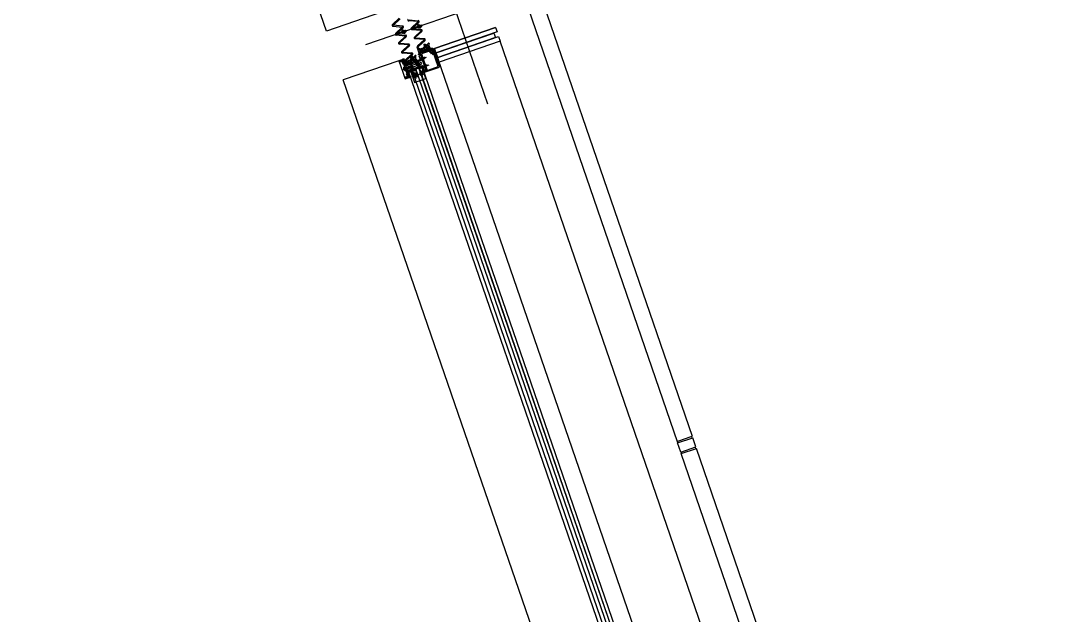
# Model space of a CAD drawing. Extents: x 809434 to 809707, y 818708 to 819364.
# Drawn here: x 809471.164 to 809474.374, y 819251.86 to 819253.708 of the extents above; entities that cross this region are included whole.
import ezdxf

# ---------------------------------------------------------------- set-up
doc = ezdxf.new("R2010")
doc.units = 0
for name, color, linetype in [('Default', 7, 'Continuous'), ('MAJ030__', 7, 'Continuous'), ('MAJ035__', 7, 'Continuous'), ('MAJ630__', 7, 'Continuous'), ('MAJ640__', 7, 'Continuous'), ('MAJ640__1', 7, 'Continuous'), ('MMH292_C', 7, 'Continuous'), ('MMH2941_', 7, 'Continuous'), ('MMH294_S', 7, 'Continuous')]:
    doc.layers.add(name, color=color, linetype=linetype)

# ---------------------------------------------------------------- blocks, each defined once
blk = doc.blocks.new('A$C53653C59_1')
at = {"layer": 'Default'}
for p, q in [((0.0101, 0.0085), (0.0128, 0.0128)), ((0.0101, 0.0059), (0.0101, 0.0084)), ((0.0128, 0.0011), (0.0102, 0.0058)), ((0.0114, 0.0082), (0.0131, 0.0108)), ((0.0114, 0.0082), (0.0114, 0.0061)), ((0.0131, 0.0031), (0.0114, 0.0061)), ((0.0129, 0.0128), (0.0129, 0.013)), ((0.0129, 0.0128), (0.0143, 0.0128)), ((0.0143, 0.0011), (0.0129, 0.0011)), ((0.0129, 0.0011), (0.0129, 0.001)), ((0.019, 0.0108), (0.0131, 0.0108)), ((0.0131, 0.0031), (0.019, 0.0031)), ((0.0144, 0.0127), (0.0144, 0.0122)), ((0.0144, 0.0017), (0.0144, 0.0012)), ((0.0145, 0.0121), (0.019, 0.0121)), ((0.019, 0.0018), (0.0145, 0.0018)), ((0.0179, 0.0071), (0.0179, 0.0081)), ((0.0179, 0.0058), (0.0179, 0.0067)), ((0.018, 0.0082), (0.019, 0.0082)), ((0.0203, 0.0071), (0.018, 0.007)), ((0.018, 0.0068), (0.0203, 0.0069)), ((0.019, 0.0057), (0.018, 0.0057)), ((0.0191, 0.0122), (0.0191, 0.0127)), ((0.0191, 0.0083), (0.0191, 0.0107)), ((0.0191, 0.0032), (0.0191, 0.0056)), ((0.0191, 0.0012), (0.0191, 0.0017)), ((0.0192, 0.0128), (0.0203, 0.0128)), ((0.0203, 0.0011), (0.0192, 0.0011)), ((0.0204, 0.0127), (0.0204, 0.0072)), ((0.0204, 0.0068), (0.0204, 0.0012))]:
    blk.add_line(p, q, dxfattribs=at)
for points in [[(0, 0), (0.001, 0.001), (0.0109, 0.001), (0.0081, 0.0059), (0.0081, 0.0085), (0.011, 0.013), (0.001, 0.013), (0, 0.014)], [(0.019, 0.0131), (0.019, 0.0121), (0.0144, 0.0121), (0.0144, 0.0131)], [(0.0191, 0.0008), (0.0191, 0.0018), (0.0144, 0.0018), (0.0144, 0.0008)]]:
    blk.add_lwpolyline(points, close=True, dxfattribs=at)
for centre, start, end in [((0.0102, 0.0084), 135.0442, 180.0442), ((0.0102, 0.0059), 180.0442, 225.0442), ((0.0129, 0.0127), 90.0442, 135.0442), ((0.0129, 0.0012), 225.0442, 270.0442), ((0.0143, 0.0127), 0.0442, 90.0442), ((0.0143, 0.0012), 270.0442, 0.0442), ((0.0145, 0.0122), 180.0442, 270.0442), ((0.0145, 0.0017), 90.0442, 180.0442), ((0.018, 0.0081), 90.0442, 180.0442), ((0.018, 0.0071), 180.0442, 270.0442), ((0.018, 0.0067), 90.0442, 180.0442), ((0.018, 0.0058), 180.0442, 270.0442), ((0.019, 0.0122), 270.0442, 0.0442), ((0.019, 0.0107), 0.0442, 90.0442), ((0.019, 0.0083), 270.0442, 0.0442), ((0.019, 0.0056), 0.0442, 90.0442), ((0.019, 0.0032), 270.0442, 0.0442), ((0.019, 0.0017), 0.0442, 90.0442), ((0.0192, 0.0127), 90.0442, 180.0442), ((0.0192, 0.0012), 180.0442, 270.0442), ((0.0203, 0.0127), 0.0442, 90.0442), ((0.0203, 0.0072), 270.0442, 0.0442), ((0.0203, 0.0068), 0.0442, 90.0442), ((0.0203, 0.0012), 270.0442, 0.0442)]:
    blk.add_arc(centre, 0.0001, start, end, dxfattribs=at)
blk = doc.blocks.new('M06MR19')
at = {"layer": 'Default'}
for p, q in [((-0.0092, 0), (0.024, 0)), ((0, 0.0025), (0.019, 0.0025)), ((0.0185, -0.003), (0.0185, 0.003)), ((0, -0.0025), (0.019, -0.0025))]:
    blk.add_line(p, q, dxfattribs=at)
for points in [[(-0.0042, 0.0008), (-0.0022, 0.0008), (-0.0022, -0.0007), (-0.0042, -0.0007)], [(-0.002, 0.006), (0, 0.006), (0, -0.006), (-0.002, -0.006)], [(0, -0.003), (0.0185, -0.003), (0.019, -0.0025), (0.019, 0.0025), (0.0185, 0.003), (0, 0.003)]]:
    blk.add_lwpolyline(points, dxfattribs=at)
for centre, radius, start, end in [((0.0078, 0), 0.012, 152.9643, 207.0357), ((-0.002, 0.005), 0.001, 90, 152.9643), ((-0.002, -0.005), 0.001, 207.0357, 270)]:
    blk.add_arc(centre, radius, start, end, dxfattribs=at)
blk = doc.blocks.new('N10TC16')
at = {"layer": 'Default'}
for p, q in [((-0.005, 0), (0.021, 0)), ((0.0035, 0.0025), (0.0043, -0.0025)), ((0.0055, 0.0025), (0.0063, -0.0025)), ((0.0075, 0.0025), (0.0083, -0.0025)), ((0.0095, 0.0025), (0.0103, -0.0025)), ((0.0115, 0.0025), (0.0123, -0.0025)), ((0.0135, 0.0025), (0.0143, -0.0025))]:
    blk.add_line(p, q, dxfattribs=at)
blk.add_lwpolyline([(0.003, 0.0017), (0, 0.0049), (0, -0.0049), (0.003, -0.0017)], close=True, dxfattribs=at)
for points in [[(0, 0.0008), (0.0014, 0.0008), (0.0014, -0.0008), (0, -0.0008)], [(0.003, -0.0017), (0.0138, -0.0017), (0.016, 0), (0.0138, 0.0017), (0.003, 0.0017)]]:
    blk.add_lwpolyline(points, dxfattribs=at)
blk = doc.blocks.new('M06MC_P')
at = {"layer": 'Default'}
for p, q in [((-0.011, 0), (0.011, 0)), ((0, -0.011), (0, 0.011))]:
    blk.add_line(p, q, dxfattribs=at)
for points in [[(-0.00375, 0.00025), (-0.00375, -0.00025)], [(-0.00125, 0.00075), (-0.00325, 0.00075)], [(-0.00075, 0.00325), (-0.00075, 0.00125)], [(0.00025, 0.00375), (-0.00025, 0.00375)], [(0.00075, 0.00125), (0.00075, 0.00325)], [(0.00325, 0.00075), (0.00125, 0.00075)], [(0.00375, -0.00025), (0.00375, 0.00025)], [(-0.00325, -0.00075), (-0.00125, -0.00075)], [(-0.00075, -0.00125), (-0.00075, -0.00325)], [(-0.00025, -0.00375), (0.00025, -0.00375)], [(0.00075, -0.00325), (0.00075, -0.00125)], [(0.00125, -0.00075), (0.00325, -0.00075)]]:
    blk.add_lwpolyline(points, dxfattribs=at)
blk.add_circle((0, 0), 0.006, dxfattribs=at)
for centre, start, end in [((-0.00325, 0.00025), 90, 180), ((-0.00125, 0.00125), 270, 0), ((-0.00025, 0.00325), 90, 180), ((0.00025, 0.00325), 0, 90), ((0.00125, 0.00125), 180, 270), ((0.00325, 0.00025), 360, 90), ((-0.00325, -0.00025), 180, 270), ((-0.00125, -0.00125), 0, 90), ((-0.00025, -0.00325), 180, 270), ((0.00025, -0.00325), 270, 0), ((0.00125, -0.00125), 90, 180), ((0.00325, -0.00025), 270, 0)]:
    blk.add_arc(centre, 0.0005, start, end, dxfattribs=at)
blk = doc.blocks.new('M06MC16')
at = {"layer": 'Default'}
for p, q in [((-0.005, 0), (0.021, 0)), ((0.003, 0.0025), (0.016, 0.0025)), ((0.0155, -0.003), (0.0155, 0.003)), ((0.003, -0.0025), (0.016, -0.0025))]:
    blk.add_line(p, q, dxfattribs=at)
blk.add_lwpolyline([(0, -0.006), (0.003, -0.003), (0.003, 0.003), (0, 0.006)], close=True, dxfattribs=at)
for points in [[(0, 0.00075), (0.002, 0.00075), (0.002, -0.00075), (0, -0.00075)], [(0.003, -0.003), (0.0155, -0.003), (0.016, -0.0025), (0.016, 0.0025), (0.0155, 0.003), (0.003, 0.003)]]:
    blk.add_lwpolyline(points, dxfattribs=at)
blk = doc.blocks.new('N12TH32')
at = {"layer": 'Default'}
for p, q in [((-0.0089, 0), (0.037, 0)), ((0, 0.0028), (0.001, -0.0028)), ((0.0021, 0.0028), (0.0031, -0.0028)), ((0.0042, 0.0028), (0.0052, -0.0028)), ((0.0063, 0.0028), (0.0073, -0.0028)), ((0.0084, 0.0028), (0.0094, -0.0028)), ((0.0105, 0.0028), (0.0115, -0.0028)), ((0.0126, 0.0028), (0.0136, -0.0028)), ((0.0147, 0.0028), (0.0157, -0.0028)), ((0.0168, 0.0028), (0.0178, -0.0028)), ((0.0189, 0.0028), (0.0199, -0.0028)), ((0.021, 0.0028), (0.022, -0.0028)), ((0.0231, 0.0028), (0.0241, -0.0028)), ((0.0252, 0.0028), (0.0262, -0.0028)), ((0.0273, 0.0028), (0.0283, -0.0028)), ((0.0294, 0.0028), (0.0303, -0.0023))]:
    blk.add_line(p, q, dxfattribs=at)
blk.add_lwpolyline([(-0.0039, 0.0034), (-0.0034, 0.004), (0, 0.004), (0, -0.004), (-0.0034, -0.004), (-0.0039, -0.0034)], close=True, dxfattribs=at)
for points in [[(-0.0034, 0), (0, 0), (-0.0034, 0)], [(0, -0.002), (0.0293, -0.002), (0.032, 0), (0.0293, 0.0021), (0, 0.0021)]]:
    blk.add_lwpolyline(points, dxfattribs=at)
for centre in [(-0.0002, 0.002), (-0.0002, -0.002)]:
    blk.add_arc(centre, 0.00372, 147.7958, 212.2042, dxfattribs=at)
blk = doc.blocks.new('A$C775818B6')
at = {"layer": 'Default'}
for points in [[(-0.0022, -0.0063), (-0.0022, -0.0018)], [(-0.0019, -0.0015), (-0.0014, -0.0015)], [(-0.0014, -0.0065), (-0.0019, -0.0065)], [(-0.0012, -0.0018), (-0.0012, -0.0025)], [(-0.0012, -0.0055), (-0.0012, -0.0063)], [(-0.0007, -0.003), (-0.0002, -0.003)], [(-0.0002, -0.005), (-0.0007, -0.005)], [(0.0003, -0.0025), (0.0003, -0.0005)], [(0.0003, -0.0075), (0.0003, -0.0055)], [(0.0008, 0), (0.0028, 0)], [(0.0028, -0.008), (0.0008, -0.008)], [(0.0013, -0.0015), (0.0013, -0.0065)], [(0.0023, -0.0065), (0.0023, -0.0015)], [(0.0033, -0.0005), (0.0033, -0.0075)]]:
    blk.add_lwpolyline(points, dxfattribs=at)
for centre, radius, start, end in [((-0.0019, -0.0018), 0.00025, 90.0056, 180.0056), ((-0.0019, -0.0063), 0.00025, 180.0056, 270.0056), ((-0.0014, -0.0018), 0.00025, 0.0056, 90.0056), ((-0.0014, -0.0063), 0.00025, 270.0056, 0.0056), ((-0.0007, -0.0025), 0.0005, 180.0056, 270.0056), ((-0.0007, -0.0055), 0.0005, 90.0056, 180.0056), ((-0.0002, -0.0025), 0.0005, 270.0056, 0.0056), ((-0.0002, -0.0055), 0.0005, 0.0056, 90.0056), ((0.0008, -0.0005), 0.0005, 90, 180.0056), ((0.0008, -0.0075), 0.0005, 180.0056, 270), ((0.0018, -0.0015), 0.0005, 0.0056, 180.0056), ((0.0018, -0.0065), 0.0005, 180.0056, 0.0056), ((0.0028, -0.0005), 0.0005, 0.0043, 90), ((0.0028, -0.0075), 0.0005, 270, 0.0043)]:
    blk.add_arc(centre, radius, start, end, dxfattribs=at)

msp = doc.modelspace()

# ---------------------------------------------------------------- linework, layer by layer
at = {"layer": 'Default'}
for points in [[(809472.4396, 819253.6202), (809472.4404, 819253.6179), (809472.426, 819253.6156), (809472.4268, 819253.6132)], [(809472.3806, 819253.5761), (809472.3814, 819253.5738), (809472.367, 819253.5714), (809472.3678, 819253.5691)], [(809472.3747, 819253.5556), (809472.4097, 819253.5677), (809472.411, 819253.5639), (809472.376, 819253.5519)], [(809472.3755, 819253.5559), (809472.378, 819253.5488), (809472.4083, 819253.5672), (809472.4108, 819253.5601)]]:
    msp.add_lwpolyline(points, close=True, dxfattribs=at)
msp.add_lwpolyline([(809472.376, 819253.5519), (809472.3884, 819253.5159), (809472.4234, 819253.5279), (809472.411, 819253.5639)], dxfattribs=at)
at = {"layer": 'MAJ030__'}
msp.add_line((809472.3557, 819253.5864), (809472.3526, 819253.5854), dxfattribs=at)
at = {"layer": 'MAJ630__'}
for p, q in [((809472.1149, 819253.675), (809471.1642, 819256.436)), ((809472.2887, 819253.7349), (809472.1149, 819253.675)), ((809472.6398, 819253.6866), (809472.4507, 819253.6214)), ((809472.6114, 819253.6768), (809472.6303, 819253.6833)), ((809473.5888, 819250.9304), (809472.6544, 819253.644)), ((809472.3393, 819253.5831), (809472.167, 819253.5238)), ((809473.3043, 819250.8351), (809472.3683, 819253.5534)), ((809473.3469, 819250.8497), (809472.4108, 819253.5681)), ((809475.0711, 819245.0897), (809472.167, 819253.5238))]:
    msp.add_line(p, q, dxfattribs=at)
for points in [[(809472.4556, 819253.6073), (809472.4507, 819253.6214), (809472.6398, 819253.6866), (809472.6447, 819253.6724)], [(809472.4604, 819253.5931), (809472.4556, 819253.6073), (809472.6352, 819253.6691), (809472.6401, 819253.6549)], [(809472.4653, 819253.5789), (809472.4604, 819253.5931), (809472.6495, 819253.6582), (809472.6544, 819253.644)]]:
    msp.add_lwpolyline(points, close=True, dxfattribs=at)
at = {"layer": 'MAJ640__'}
for p, q in [((809473.3997, 819250.8653), (809472.4507, 819253.6214)), ((809473.3159, 819250.839), (809472.3799, 819253.5574)), ((809473.3272, 819250.8429), (809472.3912, 819253.5613)), ((809473.3367, 819250.8462), (809472.4007, 819253.5646)), ((809473.3374, 819250.8465), (809472.4014, 819253.5648))]:
    msp.add_line(p, q, dxfattribs=at)
at = {"layer": 'MAJ640__1'}
for p, q in [((809472.6161, 819253.4483), (809472.4444, 819253.9469)), ((809472.776, 819253.8181), (809472.2361, 819253.6322))]:
    msp.add_line(p, q, dxfattribs=at)
at = {"layer": 'MMH292_C'}
for points in [[(809472.4029, 819253.6171), (809472.4021, 819253.6194)], [(809472.4023, 819253.6199), (809472.4037, 819253.6204)], [(809472.4165, 819253.6214), (809472.4033, 819253.6169)], [(809472.4042, 819253.6201), (809472.4043, 819253.62)], [(809472.4048, 819253.6198), (809472.4157, 819253.6235)], [(809472.4054, 819253.6109), (809472.4186, 819253.6154)], [(809472.4159, 819253.6237), (809472.4317, 819253.6375)], [(809472.4287, 819253.6318), (809472.4202, 819253.6244)], [(809472.4205, 819253.6194), (809472.4205, 819253.6195)], [(809472.4227, 819253.6202), (809472.4249, 819253.6138)], [(809472.4336, 819253.637), (809472.4336, 819253.6368)], [(809472.4451, 819253.6226), (809472.4461, 819253.6199), (809472.4431, 819253.6188), (809472.4429, 819253.6192)], [(809472.3477, 819253.5837), (809472.3484, 819253.5852), (809472.3499, 819253.5857), (809472.35, 819253.5854), (809472.3523, 819253.5862), (809472.3519, 819253.5874), (809472.3393, 819253.5831), (809472.3588, 819253.5264), (809472.3714, 819253.5307), (809472.371, 819253.5319), (809472.3687, 819253.5311), (809472.3688, 819253.5309), (809472.3673, 819253.5303), (809472.3658, 819253.531)], [(809472.3406, 819253.5825), (809472.3418, 819253.5829), (809472.3432, 819253.5822)], [(809472.3614, 819253.5295), (809472.3606, 819253.528), (809472.3595, 819253.5276), (809472.3406, 819253.5825)], [(809472.3452, 819253.5835), (809472.3429, 819253.581)], [(809472.3442, 819253.5824), (809472.3451, 819253.5834)], [(809472.3461, 819253.5836), (809472.3466, 819253.5833)], [(809472.354, 819253.5813), (809472.3524, 819253.586), (809472.3502, 819253.5853), (809472.3507, 819253.5837), (809472.3479, 819253.5828), (809472.3462, 819253.5836)], [(809472.361, 819253.5819), (809472.3624, 819253.5824)], [(809472.4022, 819253.5987), (809472.4077, 819253.5828), (809472.3613, 819253.5669), (809472.362, 819253.565), (809472.3632, 819253.5644), (809472.3662, 819253.5559), (809472.3655, 819253.5546), (809472.3662, 819253.5527), (809472.4126, 819253.5687), (809472.418, 819253.5528)], [(809472.3752, 819253.5834), (809472.362, 819253.5789)], [(809472.3634, 819253.5818), (809472.3743, 819253.5855)], [(809472.3746, 819253.5856), (809472.3904, 819253.5995)], [(809472.3874, 819253.5938), (809472.3789, 819253.5864)], [(809472.3814, 819253.5822), (809472.3836, 819253.5758)], [(809472.3923, 819253.599), (809472.3923, 819253.5988)], [(809472.4199, 819253.5474), (809472.4256, 819253.5493), (809472.406, 819253.6061), (809472.4004, 819253.6041), (809472.4011, 819253.602)], [(809472.4014, 819253.6018), (809472.4019, 819253.602)], [(809472.4038, 819253.5846), (809472.4047, 819253.5818), (809472.4017, 819253.5808), (809472.4016, 819253.5812)], [(809472.402, 819253.6023), (809472.4019, 819253.6028)], [(809472.4022, 819253.6034), (809472.4026, 819253.6036)], [(809472.4029, 819253.5992), (809472.4024, 819253.599)], [(809472.4033, 819253.5985), (809472.4032, 819253.599)], [(809472.4033, 819253.6033), (809472.4047, 819253.599)], [(809472.4044, 819253.5984), (809472.404, 819253.5982)], [(809472.4062, 819253.6074), (809472.4052, 819253.6104)], [(809472.4081, 819253.6076), (809472.4067, 819253.6071)], [(809472.4081, 819253.609), (809472.4084, 819253.6081)], [(809472.422, 819253.6142), (809472.4083, 819253.6095)], [(809472.4227, 819253.6131), (809472.4224, 819253.6139)], [(809472.4247, 819253.6133), (809472.4232, 819253.6128)], [(809472.3438, 819253.5797), (809472.3487, 819253.5814)], [(809472.3493, 819253.581), (809472.3518, 819253.5739)], [(809472.353, 819253.5764), (809472.3514, 819253.5811)], [(809472.3517, 819253.5818), (809472.3522, 819253.5819)], [(809472.3524, 819253.5736), (809472.3536, 819253.574)], [(809472.3528, 819253.5816), (809472.3531, 819253.5809)], [(809472.3534, 819253.5808), (809472.3539, 819253.5809)], [(809472.3541, 819253.5763), (809472.3537, 819253.5761)], [(809472.354, 819253.5812), (809472.354, 819253.5812)], [(809472.3542, 819253.5776), (809472.3545, 819253.5769)], [(809472.3542, 819253.5737), (809472.3648, 819253.543)], [(809472.3548, 819253.5781), (809472.3544, 819253.5779)], [(809472.359, 819253.5666), (809472.3552, 819253.5779)], [(809472.3646, 819253.5521), (809472.3662, 819253.5527), (809472.3655, 819253.5546), (809472.3662, 819253.5559), (809472.3632, 819253.5644), (809472.362, 819253.565), (809472.3613, 819253.5669), (809472.3597, 819253.5663)], [(809472.3615, 819253.5791), (809472.3608, 819253.5814)], [(809472.3629, 819253.5821), (809472.363, 819253.582)], [(809472.3649, 819253.5693), (809472.3639, 819253.5724)], [(809472.3641, 819253.5729), (809472.3773, 819253.5774)], [(809472.3681, 819253.5402), (809472.3643, 819253.5515)], [(809472.3668, 819253.5696), (809472.3654, 819253.5691)], [(809472.3668, 819253.571), (809472.3671, 819253.5701)], [(809472.3806, 819253.5761), (809472.367, 819253.5714)], [(809472.3792, 819253.5814), (809472.3792, 819253.5814)], [(809472.3814, 819253.575), (809472.3811, 819253.5759)], [(809472.3833, 819253.5753), (809472.3819, 819253.5748)], [(809472.4183, 819253.5527), (809472.4188, 819253.5528)], [(809472.419, 819253.5531), (809472.4188, 819253.5536)], [(809472.4191, 819253.5543), (809472.4196, 819253.5544)], [(809472.4202, 819253.5541), (809472.4217, 819253.5499)], [(809472.3652, 819253.5335), (809472.3602, 819253.5318)], [(809472.3604, 819253.5303), (809472.3637, 819253.5297)], [(809472.3636, 819253.5297), (809472.3622, 819253.53)], [(809472.363, 819253.5413), (809472.3655, 819253.5341)], [(809472.3644, 819253.5423), (809472.3633, 819253.5419)], [(809472.3647, 819253.5307), (809472.3645, 819253.5301)], [(809472.3646, 819253.5302), (809472.3654, 819253.5319), (809472.3682, 819253.5329), (809472.3687, 819253.5314), (809472.3709, 819253.5321), (809472.3693, 819253.5369), (809472.3693, 819253.5369)], [(809472.3672, 819253.5353), (809472.3655, 819253.5401)], [(809472.3659, 819253.5407), (809472.3663, 819253.5409)], [(809472.367, 819253.5406), (809472.3672, 819253.5398)], [(809472.3675, 819253.5397), (809472.368, 819253.5399)], [(809472.3683, 819253.5352), (809472.3678, 819253.535)], [(809472.3683, 819253.5365), (809472.3686, 819253.5358)], [(809472.369, 819253.537), (809472.3685, 819253.5369)], [(809472.4192, 819253.5495), (809472.4199, 819253.5474)], [(809472.4198, 819253.55), (809472.4193, 819253.5498)], [(809472.4203, 819253.5494), (809472.4201, 819253.5498)], [(809472.4214, 819253.5492), (809472.4209, 819253.5491)]]:
    msp.add_lwpolyline(points, dxfattribs=at)
for points in [[(809472.4256, 819253.5493), (809472.4655, 819253.5631), (809472.446, 819253.6198), (809472.406, 819253.6061)], [(809472.4274, 819253.5532), (809472.4617, 819253.5649), (809472.4441, 819253.616), (809472.4098, 819253.6042)], [(809472.3695, 819253.5591), (809472.4109, 819253.5734), (809472.4093, 819253.5781), (809472.3679, 819253.5639)]]:
    msp.add_lwpolyline(points, close=True, dxfattribs=at)
for centre, radius, start, end in [((809472.4024, 819253.6195), 0.000381, 109, 199), ((809472.4032, 819253.6172), 0.000381, 199, 289), ((809472.4039, 819253.62), 0.000381, 19, 109), ((809472.4046, 819253.6201), 0.000381, 199, 289), ((809472.4154, 819253.6243), 0.000787, 289, 307.0549), ((809472.4175, 819253.6184), 0.00315, 19, 109), ((809472.4176, 819253.6184), 0.00315, 289, 19), ((809472.4207, 819253.6238), 0.000762, 131.0836, 239.7153), ((809472.4175, 819253.6184), 0.00544, 19, 59.7153), ((809472.4292, 819253.6312), 0.000762, 2.3978, 131.0836), ((809472.442, 819253.6318), 0.012, 182.3978, 270.9509), ((809472.4325, 819253.6366), 0.00114, 19, 131.0836), ((809472.442, 819253.6318), 0.00972, 148.7561, 289), ((809472.4422, 819253.619), 0.000787, 19, 90.9509), ((809472.3436, 819253.5829), 0.0008, 243.9934, 318.9934), ((809472.3457, 819253.5829), 0.0008, 63.9934, 138.9934), ((809472.3458, 819253.5829), 0.0008, 63.9934, 137.0659), ((809472.347, 819253.584), 0.0008, 243.9934, 333.9934), ((809472.3626, 819253.582), 0.000381, 19, 109), ((809472.3741, 819253.5863), 0.000787, 289, 307.0549), ((809472.3762, 819253.5804), 0.00315, 19, 109), ((809472.3794, 819253.5858), 0.000762, 131.0836, 239.7153), ((809472.3762, 819253.5804), 0.00544, 19, 59.7153), ((809472.3879, 819253.5932), 0.000762, 2.3978, 131.0836), ((809472.4006, 819253.5937), 0.012, 182.3978, 270.9509), ((809472.3912, 819253.5986), 0.00114, 19, 131.0836), ((809472.4006, 819253.5937), 0.00972, 148.7561, 289), ((809472.4013, 819253.6021), 0.00025, 198.9998, 288.9998), ((809472.4023, 819253.6029), 0.0005, 108.9998, 198.9998), ((809472.4018, 819253.6022), 0.00025, 288.9998, 18.9998), ((809472.4025, 819253.5988), 0.00025, 108.9998, 198.9998), ((809472.4028, 819253.6031), 0.0005, 18.9998, 108.9998), ((809472.4029, 819253.5989), 0.00025, 18.9998, 108.9998), ((809472.4038, 819253.5987), 0.0005, 198.9998, 288.9998), ((809472.4043, 819253.5989), 0.0005, 288.9998, 18.9998), ((809472.4055, 819253.6105), 0.000381, 109, 199), ((809472.4066, 819253.6075), 0.000381, 199, 289), ((809472.4084, 819253.6091), 0.000381, 109, 199), ((809472.408, 819253.608), 0.000381, 289, 19), ((809472.4221, 819253.6138), 0.000381, 19, 109), ((809472.4231, 819253.6132), 0.000381, 199, 289), ((809472.4245, 819253.6137), 0.000381, 289, 19), ((809472.3435, 819253.5804), 0.0008, 137.0659, 288.9934), ((809472.3489, 819253.5809), 0.0005, 18.9937, 108.9934), ((809472.3519, 819253.5813), 0.0005, 109, 199), ((809472.3523, 819253.574), 0.0005, 198.9937, 288.9937), ((809472.3524, 819253.5815), 0.0005, 19, 109), ((809472.3535, 819253.5766), 0.0005, 199, 289), ((809472.3533, 819253.581), 0.00025, 199, 289), ((809472.3537, 819253.5735), 0.0005, 18.9934, 108.9937), ((809472.3538, 819253.5812), 0.00025, 289, 19), ((809472.354, 819253.5767), 0.0005, 289, 19), ((809472.3544, 819253.5777), 0.00025, 109, 199), ((809472.3549, 819253.5779), 0.00025, 19.6621, 109), ((809472.3595, 819253.5668), 0.0005, 198.9934, 288.9934), ((809472.3611, 819253.5815), 0.000381, 109, 199), ((809472.3619, 819253.5792), 0.000381, 199, 289), ((809472.3633, 819253.5821), 0.000381, 199, 289), ((809472.3642, 819253.5725), 0.000381, 109, 199), ((809472.3647, 819253.5517), 0.0005, 108.9934, 198.9934), ((809472.3653, 819253.5695), 0.000381, 199, 289), ((809472.3671, 819253.5711), 0.000381, 109, 199), ((809472.3667, 819253.57), 0.000381, 289, 19), ((809472.3763, 819253.5804), 0.00315, 289, 19), ((809472.3808, 819253.5758), 0.000381, 19, 109), ((809472.3818, 819253.5752), 0.000381, 199, 289), ((809472.3832, 819253.5757), 0.000381, 289, 19), ((809472.4009, 819253.581), 0.000787, 19, 90.9509), ((809472.4182, 819253.5529), 0.00025, 199.0002, 289.0002), ((809472.4193, 819253.5538), 0.0005, 109.0002, 199.0002), ((809472.4187, 819253.5531), 0.00025, 289.0002, 19.0002), ((809472.4197, 819253.5539), 0.0005, 19.0002, 109.0002), ((809472.3605, 819253.5311), 0.0008, 108.9934, 260.9209), ((809472.3621, 819253.5292), 0.0008, 78.9934, 153.9934), ((809472.3635, 819253.5415), 0.0005, 108.9931, 198.9931), ((809472.3637, 819253.5305), 0.0008, 258.9934, 333.9934), ((809472.3639, 819253.5305), 0.0008, 260.9209, 333.9934), ((809472.3643, 819253.5428), 0.0005, 288.9931, 18.9934), ((809472.3654, 819253.5303), 0.0008, 63.9934, 153.9934), ((809472.365, 819253.534), 0.0005, 288.9934, 18.9931), ((809472.366, 819253.5402), 0.0005, 108.9931, 198.9931), ((809472.3665, 819253.5404), 0.0005, 18.9931, 108.9931), ((809472.3674, 819253.5399), 0.00025, 198.9931, 288.9931), ((809472.3676, 819253.5355), 0.0005, 198.9931, 288.9931), ((809472.3679, 819253.5401), 0.00025, 288.9931, 18.331), ((809472.3686, 819253.5366), 0.00025, 108.9931, 198.9931), ((809472.3681, 819253.5357), 0.0005, 288.9931, 18.9931), ((809472.3691, 819253.5368), 0.00025, 18.9931, 108.9931), ((809472.4194, 819253.5496), 0.00025, 109.0002, 199.0002), ((809472.4199, 819253.5498), 0.00025, 19.0002, 109.0002), ((809472.4207, 819253.5495), 0.0005, 199.0002, 289.0002), ((809472.4212, 819253.5497), 0.0005, 289.0002, 19.0002)]:
    msp.add_arc(centre, radius, start, end, dxfattribs=at)
at = {"layer": 'MMH2941_'}
for p, q in [((809472.3407, 819253.7149), (809472.32, 819253.6957)), ((809472.3229, 819253.6941), (809472.3436, 819253.7133)), ((809472.3219, 819253.6902), (809472.35, 819253.6878)), ((809472.3513, 819253.6909), (809472.3232, 819253.6933)), ((809472.3503, 819253.687), (809472.3296, 819253.6678)), ((809472.3354, 819253.6689), (809472.3532, 819253.6854)), ((809472.3507, 819253.6786), (809472.3519, 819253.679)), ((809472.3515, 819253.6763), (809472.3507, 819253.6786)), ((809472.3519, 819253.679), (809472.3602, 819253.6773)), ((809472.3986, 819253.7046), (809472.3706, 819253.707)), ((809472.3718, 819253.71), (809472.3999, 819253.7076)), ((809472.3783, 819253.6846), (809472.3989, 819253.7038)), ((809472.4082, 819253.6767), (809472.3801, 819253.6791)), ((809472.4018, 819253.7021), (809472.384, 819253.6856)), ((809472.3843, 819253.6853), (809472.3962, 819253.6894)), ((809472.3973, 819253.6864), (809472.3853, 819253.6823)), ((809472.3853, 819253.6818), (809472.4095, 819253.6798)), ((809472.3992, 819253.6928), (809472.4001, 819253.6931)), ((809472.3994, 819253.6953), (809472.4006, 819253.6957)), ((809472.4001, 819253.6931), (809472.3994, 819253.6953)), ((809472.4006, 819253.6957), (809472.4089, 819253.694)), ((809472.4026, 819253.6859), (809472.4017, 819253.6856)), ((809472.4034, 819253.6837), (809472.4026, 819253.6859)), ((809472.4046, 819253.6841), (809472.4034, 819253.6837)), ((809472.4101, 819253.6905), (809472.4046, 819253.6841)), ((809472.3596, 819253.6599), (809472.3315, 819253.6624)), ((809472.3356, 819253.6685), (809472.3476, 819253.6726)), ((809472.3486, 819253.6696), (809472.3366, 819253.6655)), ((809472.3367, 819253.6651), (809472.3609, 819253.663)), ((809472.3392, 819253.64), (809472.3598, 819253.6592)), ((809472.3628, 819253.6575), (809472.3421, 819253.6384)), ((809472.3506, 819253.676), (809472.3515, 819253.6763)), ((809472.354, 819253.6691), (809472.3531, 819253.6688)), ((809472.3547, 819253.6669), (809472.354, 819253.6691)), ((809472.3559, 819253.6673), (809472.3547, 819253.6669)), ((809472.3614, 819253.6738), (809472.3559, 819253.6673)), ((809472.3879, 819253.6567), (809472.4085, 819253.6759)), ((809472.4114, 819253.6743), (809472.3908, 819253.6551)), ((809472.3692, 819253.6321), (809472.3411, 819253.6345)), ((809472.3424, 819253.6376), (809472.3705, 819253.6352)), ((809472.3488, 819253.6121), (809472.3694, 819253.6313)), ((809472.3723, 819253.6297), (809472.3517, 819253.6105)), ((809472.3788, 819253.6042), (809472.3507, 819253.6066)), ((809472.352, 819253.6097), (809472.38, 819253.6073)), ((809472.3584, 819253.5843), (809472.379, 819253.6035)), ((809472.3819, 819253.6018), (809472.3613, 819253.5826)), ((809472.3726, 819253.583), (809472.3738, 819253.5834)), ((809472.3732, 819253.5813), (809472.3726, 819253.583)), ((809472.3738, 819253.5834), (809472.3777, 819253.5812)), ((809472.3607, 819253.5717), (809472.3576, 819253.5809)), ((809472.3576, 819253.5809), (809472.3576, 819253.5809)), ((809472.3637, 819253.5727), (809472.3607, 819253.5717)), ((809472.3609, 819253.581), (809472.3621, 819253.5775)), ((809472.3621, 819253.5775), (809472.3653, 819253.5786)), ((809472.3663, 819253.5756), (809472.3631, 819253.5745)), ((809472.3631, 819253.5745), (809472.3637, 819253.5727)), ((809472.3647, 819253.5803), (809472.3659, 819253.5807)), ((809472.3653, 819253.5786), (809472.3647, 819253.5803)), ((809472.3659, 819253.5807), (809472.3678, 819253.5794)), ((809472.366, 819253.5526), (809472.375, 819253.5557)), ((809472.3668, 819253.5742), (809472.3663, 819253.5756)), ((809472.3682, 819253.5747), (809472.3668, 819253.5742)), ((809472.3678, 819253.5794), (809472.3693, 819253.58)), ((809472.3688, 819253.5764), (809472.3682, 819253.5747)), ((809472.3687, 819253.5816), (809472.3699, 819253.582)), ((809472.3693, 819253.58), (809472.3687, 819253.5816)), ((809472.3703, 819253.577), (809472.3688, 819253.5764)), ((809472.3699, 819253.582), (809472.3717, 819253.5808)), ((809472.3708, 819253.5756), (809472.3703, 819253.577)), ((809472.3722, 819253.576), (809472.3708, 819253.5756)), ((809472.3717, 819253.5808), (809472.3732, 819253.5813)), ((809472.3728, 819253.5778), (809472.3722, 819253.576)), ((809472.3742, 819253.5783), (809472.3728, 819253.5778)), ((809472.3747, 819253.5769), (809472.3742, 819253.5783)), ((809472.3762, 819253.5774), (809472.3747, 819253.5769)), ((809472.375, 819253.5557), (809472.3751, 819253.5556)), ((809472.3777, 819253.5812), (809472.3762, 819253.5774)), ((809472.3775, 819253.5486), (809472.3704, 819253.5462)), ((809472.3774, 819253.5487), (809472.3775, 819253.5486))]:
    msp.add_line(p, q, dxfattribs=at)
for points in [[(809472.4044, 819253.6919), (809472.4, 819253.6904)], [(809472.4009, 819253.688), (809472.4052, 819253.6895)], [(809472.3557, 819253.6751), (809472.3514, 819253.6736)], [(809472.3522, 819253.6712), (809472.3566, 819253.6727)], [(809472.4178, 819253.6488), (809472.3897, 819253.6512)], [(809472.391, 819253.6543), (809472.4191, 819253.6519)], [(809472.3974, 819253.6289), (809472.4181, 819253.6481)], [(809472.421, 819253.6464), (809472.4003, 819253.6272)], [(809472.3999, 819253.6256), (809472.4034, 819253.6155), (809472.4066, 819253.6166), (809472.406, 819253.6183), (809472.4072, 819253.6187), (809472.4091, 819253.6175), (809472.4106, 819253.618), (809472.41, 819253.6197), (809472.4112, 819253.6201), (809472.413, 819253.6188), (809472.4145, 819253.6193), (809472.4139, 819253.621), (809472.4151, 819253.6214), (809472.419, 819253.6192), (809472.4175, 819253.6154), (809472.416, 819253.6149), (809472.4156, 819253.6163), (809472.4141, 819253.6158), (809472.4135, 819253.6141), (809472.4121, 819253.6136), (809472.4116, 819253.615), (809472.4101, 819253.6145), (809472.4095, 819253.6127), (809472.4081, 819253.6122), (809472.4076, 819253.6136), (809472.4044, 819253.6125), (809472.4062, 819253.6074), (809472.4032, 819253.6064), (809472.3966, 819253.6255), (809472.3966, 819253.6255)], [(809472.3526, 819253.5854), (809472.3519, 819253.5874)], [(809472.3542, 819253.5907), (809472.3557, 819253.5864), (809472.3526, 819253.5854)], [(809472.3543, 819253.5812), (809472.3529, 819253.5852)], [(809472.3531, 819253.5855), (809472.3554, 819253.5863)], [(809472.3557, 819253.5862), (809472.3595, 819253.5753)], [(809472.3531, 819253.5768), (809472.3517, 819253.5811)], [(809472.3518, 819253.5814), (809472.3523, 819253.5816)], [(809472.3526, 819253.5814), (809472.3529, 819253.5807)], [(809472.3535, 819253.5804), (809472.354, 819253.5805)], [(809472.3539, 819253.5768), (809472.3535, 819253.5767)], [(809472.3538, 819253.5779), (809472.3541, 819253.5771)], [(809472.3546, 819253.5787), (809472.3542, 819253.5785)], [(809472.3567, 819253.5743), (809472.3553, 819253.5783)], [(809472.3593, 819253.575), (809472.357, 819253.5742)], [(809472.3609, 819253.5713), (809472.3639, 819253.5724)], [(809472.367, 819253.5714), (809472.3678, 819253.5691), (809472.3623, 819253.5672)], [(809472.3639, 819253.5724), (809472.3649, 819253.5693)], [(809472.3654, 819253.5691), (809472.3668, 819253.5696)], [(809472.3671, 819253.5701), (809472.3668, 819253.571)], [(809472.3659, 819253.5398), (809472.3673, 819253.5356)], [(809472.3665, 819253.5403), (809472.366, 819253.5402)], [(809472.3671, 819253.5395), (809472.3668, 819253.5402)], [(809472.3671, 819253.544), (809472.3685, 819253.5399)], [(809472.3696, 819253.5451), (809472.3673, 819253.5443)], [(809472.3682, 819253.5393), (809472.3677, 819253.5391)], [(809472.3677, 819253.5354), (809472.3681, 819253.5356)], [(809472.3683, 819253.5359), (809472.3681, 819253.5366)], [(809472.3684, 819253.5372), (809472.3688, 819253.5374)], [(809472.3695, 819253.5371), (809472.3709, 819253.5331)], [(809472.3737, 819253.5341), (809472.3699, 819253.5449)], [(809472.3753, 819253.5295), (809472.3738, 819253.5338), (809472.3707, 819253.5328)], [(809472.3707, 819253.5328), (809472.3714, 819253.5307)], [(809472.3712, 819253.5329), (809472.3735, 819253.5337)]]:
    msp.add_lwpolyline(points, dxfattribs=at)
for points in [[(809472.3551, 819253.5851), (809472.3583, 819253.5756), (809472.3574, 819253.5753), (809472.3541, 819253.5847)], [(809472.3725, 819253.5345), (809472.3692, 819253.544), (809472.3683, 819253.5437), (809472.3715, 819253.5342)]]:
    msp.add_lwpolyline(points, close=True, dxfattribs=at)
for centre, radius, start, end in [((809472.3708, 819253.7101), 0.00317, 132.9063, 265.0937), ((809472.3222, 819253.6934), 0.00317, 132.9063, 265.0937), ((809472.3222, 819253.6934), 0.00102, 42.9063, 355.0937), ((809472.351, 819253.6877), 0.00102, 222.9063, 175.0937), ((809472.351, 819253.6877), 0.00317, 312.9063, 85.0937), ((809472.3804, 819253.6823), 0.00317, 132.9063, 265.0937), ((809472.3833, 819253.6849), 0.00102, 42.9063, 19), ((809472.3843, 819253.6819), 0.00102, 19, 355.0937), ((809472.396, 819253.6901), 0.000787, 289, 347.8972), ((809472.4005, 819253.6892), 0.00381, 109, 167.8972), ((809472.3975, 819253.6856), 0.000787, 50.1028, 109), ((809472.4005, 819253.6892), 0.00381, 230.1028, 289), ((809472.3996, 819253.7045), 0.00102, 222.9063, 175.0937), ((809472.4005, 819253.6892), 0.00127, 109, 289), ((809472.3996, 819253.7045), 0.00317, 312.9063, 85.0937), ((809472.4048, 819253.6907), 0.00127, 289, 109), ((809472.4084, 819253.6919), 0.00216, 319.4311, 78.5689), ((809472.4092, 819253.6766), 0.00317, 312.9063, 85.0937), ((809472.3318, 819253.6655), 0.00317, 132.9063, 265.0937), ((809472.3346, 819253.6682), 0.00102, 42.9063, 19), ((809472.3357, 819253.6652), 0.00102, 19, 355.0937), ((809472.3473, 819253.6734), 0.000787, 289, 347.8972), ((809472.3518, 819253.6724), 0.00381, 109, 167.8972), ((809472.3489, 819253.6689), 0.000787, 50.1028, 109), ((809472.3518, 819253.6724), 0.00381, 230.1028, 289), ((809472.3518, 819253.6724), 0.00127, 109, 289), ((809472.3561, 819253.6739), 0.00127, 289, 109), ((809472.3606, 819253.6599), 0.00102, 222.9063, 175.0937), ((809472.3598, 819253.6752), 0.00216, 319.4311, 78.5689), ((809472.3606, 819253.6599), 0.00317, 312.9063, 85.0937), ((809472.39, 819253.6544), 0.00317, 132.9063, 265.0937), ((809472.39, 819253.6544), 0.00102, 42.9063, 355.0937), ((809472.4092, 819253.6766), 0.00102, 222.9063, 175.0937), ((809472.4188, 819253.6487), 0.00102, 222.9063, 175.0937), ((809472.4188, 819253.6487), 0.00318, 312.9063, 85.0937), ((809472.3414, 819253.6377), 0.00317, 132.9063, 265.0937), ((809472.3414, 819253.6377), 0.00102, 42.9063, 355.0937), ((809472.3702, 819253.632), 0.00102, 222.9063, 175.0937), ((809472.3702, 819253.632), 0.00317, 312.9063, 85.0937), ((809472.3996, 819253.6265), 0.00318, 132.9063, 199), ((809472.3996, 819253.6265), 0.00102, 42.9063, 289), ((809472.351, 819253.6098), 0.00317, 132.9063, 265.0937), ((809472.351, 819253.6098), 0.00102, 42.9063, 355.0937), ((809472.3451, 819253.5946), 0.0099, 313.3339, 336.769), ((809472.3531, 819253.5853), 0.00025, 109, 199), ((809472.3555, 819253.5861), 0.00025, 19, 109), ((809472.3606, 819253.5819), 0.00318, 132.9063, 199), ((809472.3606, 819253.5819), 0.00102, 42.9063, 289), ((809472.3798, 819253.6041), 0.00102, 222.9063, 175.0937), ((809472.3798, 819253.6041), 0.00318, 312.9063, 85.0937), ((809472.3519, 819253.5812), 0.00025, 109, 199), ((809472.3524, 819253.5813), 0.00025, 19, 109), ((809472.3533, 819253.5809), 0.0005, 199, 289), ((809472.3534, 819253.5769), 0.00025, 199, 289), ((809472.3543, 819253.578), 0.0005, 109, 199), ((809472.3539, 819253.5771), 0.00025, 289, 19), ((809472.3538, 819253.581), 0.0005, 289, 19), ((809472.3548, 819253.5782), 0.0005, 19, 109), ((809472.3569, 819253.5744), 0.00025, 199, 289), ((809472.3593, 819253.5752), 0.00025, 289, 19), ((809472.3554, 819253.5671), 0.0069, 1.0408, 37.9345), ((809472.3653, 819253.5695), 0.000381, 199, 289), ((809472.3568, 819253.5417), 0.0143, 18.3777, 49.959), ((809472.3671, 819253.5711), 0.000381, 109, 199), ((809472.3667, 819253.57), 0.000381, 289, 19), ((809472.3661, 819253.5399), 0.00025, 109, 199), ((809472.3666, 819253.5401), 0.00025, 19, 109), ((809472.3673, 819253.544), 0.00025, 109, 199), ((809472.3675, 819253.5396), 0.0005, 199, 289), ((809472.3676, 819253.5357), 0.00025, 199, 289), ((809472.3685, 819253.5368), 0.0005, 109, 199), ((809472.3681, 819253.5358), 0.00025, 289, 19), ((809472.368, 819253.5398), 0.0005, 289, 19), ((809472.369, 819253.5369), 0.0005, 19, 109), ((809472.3697, 819253.5449), 0.00025, 19, 109), ((809472.3711, 819253.5332), 0.00025, 199, 289), ((809472.3705, 819253.5208), 0.0099, 61.231, 84.6661), ((809472.3735, 819253.534), 0.00025, 289, 19)]:
    msp.add_arc(centre, radius, start, end, dxfattribs=at)
msp.add_ellipse((809472.3774, 819253.5526), major_axis=(-0.00408, -0.00141), ratio=0.87186, dxfattribs=at)
msp.add_ellipse((809472.3773, 819253.5525), major_axis=(-0.00408, -0.00141), ratio=0.87186, start_param=4.968702, end_param=7.597669, dxfattribs=at)
at = {"layer": 'MMH294_S'}
for p, q in [((809472.742, 819253.7429), (809473.2043, 819252.4003)), ((809472.7893, 819253.7592), (809473.2516, 819252.4165)), ((809473.2043, 819252.4003), (809473.224, 819252.407)), ((809473.2059, 819252.3955), (809473.2532, 819252.4118)), ((809473.2157, 819252.3672), (809473.2059, 819252.3955)), ((809473.2078, 819252.3962), (809473.2062, 819252.4009)), ((809473.224, 819252.407), (809473.2516, 819252.4165)), ((809473.2513, 819252.4112), (809473.2497, 819252.4159)), ((809473.263, 819252.3835), (809473.2532, 819252.4118)), ((809473.2157, 819252.3672), (809473.263, 819252.3835)), ((809473.2173, 819252.3624), (809473.2646, 819252.3787)), ((809473.2192, 819252.3631), (809473.2176, 819252.3678)), ((809473.2627, 819252.3781), (809473.2611, 819252.3828)), ((809473.7097, 819251.086), (809473.2646, 819252.3787)), ((809473.6697, 819251.0486), (809473.2173, 819252.3624))]:
    msp.add_line(p, q, dxfattribs=at)

# ---------------------------------------------------------------- block references
at = {"layer": 'Default', "yscale": -1.0000000000000002, "rotation": 108.999998599389}
for name, p in [('M06MC16', (809472.4039, 819253.5615)), ('M06MC_P', (809472.41, 819253.5439))]:
    msp.add_blockref(name, p, dxfattribs=at)
at = {"layer": 'Default', "rotation": 108.999998599389}
for name, p in [('M06MC16', (809472.3836, 819253.5545)), ('M06MC_P', (809472.3896, 819253.5369))]:
    msp.add_blockref(name, p, dxfattribs=at)
at = {"layer": 'MAJ035__', "yscale": -1.0000000000000004}
for name, p, rotation in [('N12TH32', (809472.4221, 819253.6291), -48.53266842706777), ('N12TH32', (809472.3808, 819253.591), -48.53266842706774), ('M06MR19', (809472.3595, 819253.5583), 18.993390864096167), ('N10TC16', (809472.4142, 819253.564), 18.999998599388988)]:
    msp.add_blockref(name, p, dxfattribs=dict(at, rotation=rotation))
at = {"layer": 'MAJ035__', "rotation": 18.999998599388995}
msp.add_blockref('N10TC16', (809472.4061, 819253.5875), dxfattribs=at)
at = {"layer": 'MMH2941_', "yscale": -1.0000000000000004, "rotation": -70.99906432233571}
for p in [(809472.3932, 819253.5541), (809472.3944, 819253.5545)]:
    msp.add_blockref('A$C53653C59_1', p, dxfattribs=at)
at = {"layer": 'MMH2941_', "rotation": -161.00543302684778}
msp.add_blockref('A$C775818B6', (809472.42, 819253.5474), dxfattribs=at)

doc.saveas('drawing.dxf')
